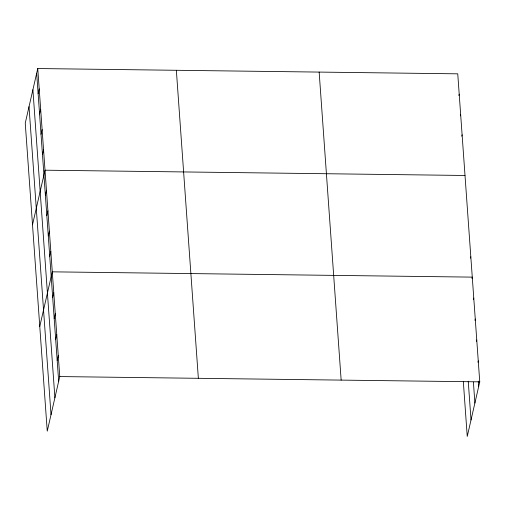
<?xml version="1.0" encoding="UTF-8"?>
<svg xmlns="http://www.w3.org/2000/svg" width="505" height="505" viewBox="0 0 505 505"><rect width="100%" height="100%" fill="white"/><g stroke="black" fill="none" stroke-linecap="round" stroke-linejoin="round"><path stroke-width="0.76" d="M37.755 68.541L25.25 123.151L47.249 431.169L59.76 376.566L37.755 68.541L457.751 73.831L479.75 381.849L467.245 436.459L463.312 381.376M38.121 93.627L39.207 88.874M39.573 113.96L40.659 109.2M41.025 134.286L42.111 129.532M42.477 154.618L43.563 149.859M32.509 224.794L45.014 170.191L465.01 175.475M45.381 195.277L46.466 190.518M46.832 215.603L47.918 210.85M48.284 235.936L49.37 231.176M49.736 256.262L50.822 251.509M39.769 326.445L52.28 271.835L472.27 277.125L471.96 278.482M52.684 297.54L53.776 292.786M54.18 318.485L55.272 313.731M55.676 339.429L56.768 334.676M57.172 360.374L58.264 355.621M458.887 95.521L459.203 94.157M460.339 115.847L460.655 114.49M461.791 136.18L462.107 134.816M470.508 258.156L470.818 256.793M473.456 299.427L473.766 298.07M474.952 320.372L475.262 319.015M476.449 341.317L476.758 339.96M477.945 362.268L478.254 360.905M59.76 376.566L479.75 381.849M478.273 381.18L478.658 386.609M473.4 382.115L474.896 403.059M468.242 381.218L471.013 420.008M319.154 72.089L341.153 380.107M176.352 70.29L198.358 378.308M36.669 73.301L58.668 381.319M32.901 89.751L54.9 397.77M29.019 106.7L51.018 414.719"/></g></svg>
